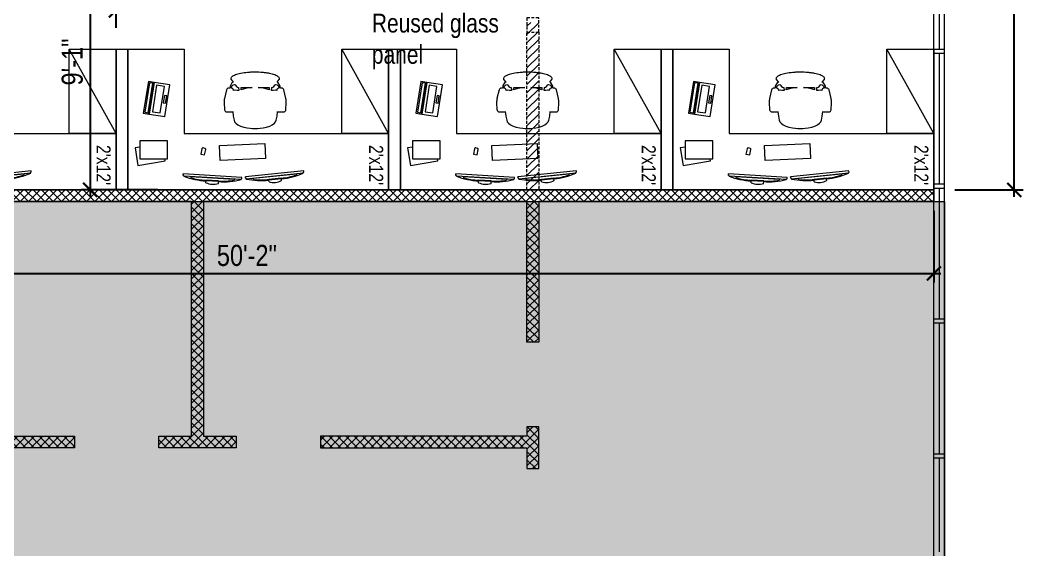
# Model space of a CAD drawing. Header units: inches. Extents: x 2034 to 6496, y 527 to 1995.
# Drawn here: x 6067.8 to 6496.3, y 1134.9 to 1360.8 of the extents above; entities that cross this region are included whole.
import ezdxf

# ---------------------------------------------------------------- set-up
doc = ezdxf.new("R2010")
doc.units = ezdxf.units.IN
doc.header["$LTSCALE"] = 5
doc.header["$MEASUREMENT"] = 0
doc.linetypes.add('HIDDEN', pattern=[0.375, 0.25, -0.125])
doc.layers.get('0').update_dxf_attribs({"linetype": 'CONTINUOUS', "lineweight": 5})
doc.layers.get('DEFPOINTS').update_dxf_attribs({"linetype": 'CONTINUOUS', "lineweight": 5})
for name, color, linetype, lineweight in [('Annotations', 8, 'CONTINUOUS', 5), ('Drywalls', 7, 'CONTINUOUS', 20), ('Framing', 142, 'CONTINUOUS', 13), ('Hatches', 8, 'CONTINUOUS', 5), ('Viewed', 156, 'CONTINUOUS', 9)]:
    doc.layers.add(name, color=color, linetype=linetype, lineweight=lineweight)
doc.layers.add('Demolished', color=7, linetype='HIDDEN', lineweight=5, true_color=0xfa0000)
doc.layers.add('Zones', color=7, linetype='CONTINUOUS', lineweight=5, true_color=0xe3e3e3, transparency=0.7)
doc.styles.get("Standard").update_dxf_attribs({"font": 'arial.ttf', "width": 0.8})
doc.dimstyles.new('ARCH', dxfattribs={"dimscale": 96, "dimtxt": 0.09375, "dimasz": 0.0625, "dimexe": 0.04, "dimexo": 0.09375, "dimgap": 0.03125, "dimtad": 1, "dimdec": 5, "dimrnd": 0.0625, "dimzin": 3, "dimdsep": 46, "dimlunit": 4, "dimtxsty": 'Standard', "dimblk": 'OBLIQUE', "dimblk1": 'ARCHTICK', "dimblk2": 'ARCHTICK', "dimsah": 1, "dimcen": 0.03125, "dimdle": 0.03125, "dimclrd": 256, "dimclre": 256, "dimclrt": 256, "dimazin": 0, "dimtfac": 1, "dimtmove": 2, "dimatfit": 3, "dimldrblk": 'ARO14', "dimfxl": 0.3, "dimfxlon": 1, "dimfrac": 2, "dimarcsym": 0})
pattern_1 = [(45, (3600, 4e-14), (-1.767767, 1.767767), []), (135, (3600, 4e-14), (-1.767767, -1.767767), [])]

# ---------------------------------------------------------------- blocks, each defined once
blk = doc.blocks.new('_ArchTick')
at = {"const_width": 0.15}
blk.add_lwpolyline([(-0.5, -0.5), (0.5, 0.5)], dxfattribs=at)
blk = doc.blocks.new('*D86')
at = {"layer": 'Annotations', "lineweight": -2}
for p, q in [((6102.94, 1397.41), (6093.82, 1397.41)), ((6097.66, 1400.41), (6097.66, 1285.41)), ((6126.46, 1288.41), (6093.82, 1288.41))]:
    blk.add_line(p, q, dxfattribs=at)
at = {"layer": 'DEFPOINTS', "color": 0}
for p in [(6111.94, 1397.41), (6097.66, 1288.41), (6158.94, 1288.41)]:
    blk.add_point(p, dxfattribs=at)
at = {"layer": 'Annotations', "lineweight": -2, "xscale": 6, "yscale": 6, "zscale": 6}
for p, rotation in [((6097.66, 1397.41), 90), ((6097.66, 1288.41), 270)]:
    blk.add_blockref('_ArchTick', p, dxfattribs=dict(at, rotation=rotation))
at = {"layer": 'Annotations', "insert": (6090.06, 1342.91), "char_height": 9, "attachment_point": 5, "rotation": 90}
blk.add_mtext('9\'-1"', dxfattribs=at)
blk = doc.blocks.new('_Oblique')
at = {"lineweight": -2}
blk.add_line((-0.5, -0.5), (0.5, 0.5), dxfattribs=at)
blk = doc.blocks.new('ARO14')
blk.add_line((0, 0), (-1.021, 0))
at = {"const_width": 0.0625}
blk.add_lwpolyline([(-0.77, 0.468), (0, 0), (-0.77, -0.468)], dxfattribs=at)
blk = doc.blocks.new('*D90')
at = {"layer": 'Annotations', "lineweight": -2}
for p, q in [((6466.44, 1628.91), (6495.6, 1628.91)), ((6491.76, 1285.41), (6491.76, 1631.91)), ((6466.44, 1288.41), (6495.6, 1288.41))]:
    blk.add_line(p, q, dxfattribs=at)
at = {"layer": 'DEFPOINTS', "color": 0}
for p in [(6457.44, 1628.91), (6491.76, 1628.91), (6457.44, 1288.41)]:
    blk.add_point(p, dxfattribs=at)
at = {"layer": 'Annotations', "lineweight": -2, "xscale": 6, "yscale": 6, "zscale": 6}
for p, rotation in [((6491.76, 1628.91), 90), ((6491.76, 1288.41), 270)]:
    blk.add_blockref('_ArchTick', p, dxfattribs=dict(at, rotation=rotation))
at = {"layer": 'Annotations', "insert": (6482.87, 1463.08), "char_height": 9, "attachment_point": 5, "rotation": 90}
blk.add_mtext('28\'-4 1/2"', dxfattribs=at)
blk = doc.blocks.new('*D92')
at = {"layer": 'Annotations', "lineweight": -2}
for p, q in [((5855.44, 1279.41), (5855.44, 1248.95)), ((6457.44, 1279.41), (6457.44, 1248.95)), ((5852.44, 1252.79), (6460.44, 1252.79))]:
    blk.add_line(p, q, dxfattribs=at)
at = {"layer": 'DEFPOINTS', "color": 0}
for p in [(5855.44, 1288.41), (6457.44, 1288.41), (6457.44, 1252.79)]:
    blk.add_point(p, dxfattribs=at)
at = {"layer": 'Annotations', "lineweight": -2, "xscale": 6, "yscale": 6, "zscale": 6, "rotation": 180}
blk.add_blockref('_ArchTick', (5855.44, 1252.79), dxfattribs=at)
at = {"layer": 'Annotations', "lineweight": -2, "xscale": 6, "yscale": 6, "zscale": 6}
blk.add_blockref('_ArchTick', (6457.44, 1252.79), dxfattribs=at)
at = {"layer": 'Annotations', "insert": (6164.5, 1260.39), "char_height": 9, "attachment_point": 5}
blk.add_mtext('50\'-2"', dxfattribs=at)
blk = doc.blocks.new('herman miller')
at = {"color": 0, "linetype": 'ByBlock', "lineweight": -2}
for p, q in [((2242, 3404), (2149, 3382)), ((2363, 3404), (2285, 3408)), ((2387, 3326), (2387, 3379)), ((2066, 3309), (2035, 3333)), ((2071, 3322), (2066, 3309)), ((2101, 3339), (2071, 3322)), ((2090, 3296), (2092, 3309)), ((2092, 3289), (2090, 3296)), ((2092, 3309), (2113, 3327)), ((2111, 3275), (2092, 3289)), ((2113, 3343), (2101, 3339)), ((2120, 3264), (2111, 3275)), ((2129, 3346), (2113, 3343)), ((2113, 3327), (2129, 3329)), ((2130, 3358), (2129, 3346)), ((2154, 3304), (2151, 3291)), ((2151, 3291), (2151, 3288)), ((2151, 3288), (2154, 3267)), ((2154, 3267), (2155, 3254)), ((2433, 3309), (2384, 3314)), ((2475, 3300), (2433, 3309)), ((2493, 3293), (2475, 3300)), ((2510, 3279), (2493, 3293)), ((2526, 3257), (2510, 3279)), ((2121, 3251), (2120, 3264)), ((2155, 3248), (2121, 3251)), ((2121, 3223), (2147, 3224)), ((2122, 3104), (2121, 3223)), ((2129, 3157), (2122, 3104)), ((2130, 3166), (2129, 3157)), ((2147, 3224), (2130, 3166)), ((2155, 3254), (2155, 3248)), ((2540, 3229), (2526, 3257)), ((2551, 3195), (2540, 3229)), ((2560, 3157), (2551, 3195)), ((2564, 3125), (2560, 3157)), ((2121, 2920), (2122, 3038)), ((2122, 3038), (2129, 2985)), ((2129, 2985), (2130, 2976)), ((2130, 2976), (2147, 2918)), ((2540, 2913), (2551, 2947)), ((2551, 2947), (2560, 2985)), ((2560, 2985), (2564, 3017)), ((2035, 2810), (2066, 2833)), ((2066, 2833), (2071, 2820)), ((2090, 2846), (2092, 2853)), ((2092, 2833), (2090, 2846)), ((2092, 2853), (2111, 2868)), ((2113, 2816), (2092, 2833)), ((2111, 2868), (2120, 2878)), ((2120, 2878), (2121, 2891)), ((2147, 2918), (2121, 2920)), ((2121, 2891), (2155, 2895)), ((2154, 2875), (2151, 2854)), ((2151, 2854), (2151, 2851)), ((2151, 2851), (2154, 2838)), ((2155, 2888), (2154, 2875)), ((2155, 2895), (2155, 2888)), ((2384, 2828), (2433, 2833)), ((2433, 2833), (2475, 2843)), ((2475, 2843), (2493, 2849)), ((2493, 2849), (2510, 2863)), ((2510, 2863), (2526, 2885)), ((2526, 2885), (2540, 2913)), ((2071, 2820), (2101, 2803)), ((2101, 2803), (2113, 2800)), ((2129, 2813), (2113, 2816)), ((2113, 2800), (2129, 2796)), ((2129, 2796), (2130, 2784)), ((2149, 2760), (2242, 2738)), ((2285, 2734), (2363, 2738)), ((2387, 2764), (2387, 2816))]:
    blk.add_line(p, q, dxfattribs=at)
for centre, radius, start, end in [((2155, 3357), 25.4, 103.3925, 178.698), ((2277, 3256), 152, 87.0643, 103.3925), ((2362, 3379), 25.4, 0, 87.0643), ((2028, 3323), 11.4, 52.4809, 89.3775), ((2154, 3330), 25.4, 181.636, 262.725), ((2154, 3330), 25.4, 262.725, 269.798), ((2362, 3326), 25.4, 332.4862, 0), ((2135, 3071), 432, 352.8004, 7.1996), ((2154, 2812), 25.4, 97.275, 178.364), ((2154, 2812), 25.4, 90.202, 97.275), ((2028, 2819), 11.4, 270.6225, 307.5191), ((2155, 2785), 25.4, 181.302, 256.6075), ((2277, 2886), 152, 256.6075, 272.9357), ((2362, 2764), 25.4, 272.9357, 0), ((2362, 2816), 25.4, 0, 27.5138)]:
    blk.add_arc(centre, radius, start, end, dxfattribs=at)
blk.add_open_spline([(2028, 3335), (2025, 3335), (2017, 3333), (2006, 3323), (1996, 3307), (1986, 3285), (1977, 3258), (1970, 3227), (1964, 3191), (1958, 3140), (1956, 3085), (1957, 3030), (1961, 2976), (1969, 2913), (1986, 2854), (2002, 2822), (2017, 2810), (2025, 2807), (2028, 2807)], degree=3, knots=[0, 0, 0, 0, 0.05, 0.1, 0.15, 0.2, 0.25, 0.3, 0.35, 0.4, 0.5, 0.55, 0.6, 0.7, 0.8, 0.9, 0.95, 1, 1, 1, 1], dxfattribs=at)
blk = doc.blocks.new('monitor')
at = {"color": 0, "linetype": 'ByBlock', "lineweight": -2}
for p, q in [((-12.52, 0.6), (-12.52, 0)), ((-12.52, 0.6), (-12.52, 0)), ((-12.22, 0.6), (-12.52, 0.6)), ((-12.52, 0), (12.52, 0)), ((-12.22, 0.95), (12.22, 0.95)), ((-12.22, 0.95), (-12.22, 0.6)), ((-9.24, 1.1), (-9.24, 1.45)), ((-9.24, 1.1), (-9.24, 1.45)), ((-9.24, 1.1), (9.24, 1.1)), ((-2.68, 3.17), (-2.68, 2.38)), ((-2.68, 2.38), (2.68, 2.38)), ((-2.68, 2.09), (2.68, 2.09)), ((2.68, 3.17), (2.68, 2.38)), ((9.24, 1.1), (9.24, 1.45)), ((12.22, 0.95), (12.22, 0.6)), ((12.22, 0.6), (12.52, 0.6)), ((12.52, 0.6), (12.52, 0))]:
    blk.add_line(p, q, dxfattribs=at)
for centre, radius, start, end in [((-3.23, -26.48), 28.87, 88.9181, 108.1434), ((-3.23, -26.48), 28.58, 88.9181, 102.1432), ((0, -3.88), 7.54, 69.1704, 110.8296), ((3.23, -26.48), 28.87, 71.8566, 91.0819), ((3.23, -26.48), 28.58, 77.8568, 91.0819)]:
    blk.add_arc(centre, radius, start, end, dxfattribs=at)
blk = doc.blocks.new('office c')
at = {"color": 0, "linetype": 'ByBlock', "lineweight": -2}
blk.add_line((0, -24), (20, -60), dxfattribs=at)
for points in [[(87.25, -24), (0, -24), (0, 0), (111.25, 0), (111.25, -24), (111.25, -60), (87.25, -60)], [(52.83, -19.76), (52.55, -13.32), (71.88, -12.46), (72.17, -18.9)], [(94.28, -13.28), (94.28, -20.87), (106.07, -20.87), (106.07, -13.28)], [(0, -60), (0, -24), (20, -24), (20, -60)], [(95.41, -31.22), (93.27, -44.77), (99.97, -45.83), (102.11, -32.28)], [(97.41, -32.79), (95.63, -44.07), (98.93, -44.59), (100.71, -33.31)], [(102.11, -32.28), (99.97, -45.83), (102.47, -46.22), (104.61, -32.67)], [(102.51, -32.82), (100.52, -45.41), (102.01, -45.65), (104, -33.05)], [(95.16, -36.89), (94.64, -40.13), (95.56, -40.28), (96.08, -37.04)]]:
    blk.add_lwpolyline(points, close=True, dxfattribs=at)
blk.add_lwpolyline([(106.07, -18.2), (108.13, -17.86), (106.89, -10.38), (95.26, -12.31), (95.42, -13.28)], dxfattribs=at)
blk.add_lwpolyline([(79.66, -17.48), (80.1, -15.28), (78.45, -14.94), (78.01, -17.14, 0.414214), (78.37, -17.68), (79.12, -17.84, 0.414214)], format="xyb", close=True, dxfattribs=at)
at = {"layer": 'Zones'}
blk.add_line((111.25, 0), (111.25, -60), dxfattribs=at)
at = {"color": 0, "linetype": 'ByBlock', "lineweight": -2}
for p, rotation in [((48.64, -6.81), 5.844565877387316), ((75.05, -6.05), 356.6557298000283)]:
    blk.add_blockref('monitor', p, dxfattribs=dict(at, rotation=rotation))
at = {"color": 0, "linetype": 'ByBlock', "lineweight": -2, "xscale": 0.03937007874015748, "yscale": 0.03937007874015748, "zscale": 0.03937007874015748, "rotation": 89.99999999999993}
blk.add_blockref('herman miller', (177.83, -127.19), dxfattribs=at)
at = {"layer": 'Annotations', "insert": (2.32, -19.12), "char_height": 6, "width": 60.9989, "attachment_point": 1, "rotation": 90}
blk.add_mtext("{2'x12'}", dxfattribs=at)
blk = doc.blocks.new('*D100')
at = {"layer": 'Annotations', "lineweight": -2}
for p, q in [((5997.44, 1357.41), (5997.44, 1368.78)), ((6108.69, 1357.41), (6108.69, 1368.78)), ((5994.44, 1364.94), (6111.69, 1364.94))]:
    blk.add_line(p, q, dxfattribs=at)
at = {"layer": 'DEFPOINTS', "color": 0}
for p in [(6108.69, 1364.94), (5997.44, 1348.41), (6108.69, 1348.41)]:
    blk.add_point(p, dxfattribs=at)
at = {"layer": 'Annotations', "lineweight": -2, "xscale": 6, "yscale": 6, "zscale": 6, "rotation": 180}
blk.add_blockref('_ArchTick', (5997.44, 1364.94), dxfattribs=at)
at = {"layer": 'Annotations', "lineweight": -2, "xscale": 6, "yscale": 6, "zscale": 6}
blk.add_blockref('_ArchTick', (6108.69, 1364.94), dxfattribs=at)
at = {"layer": 'Annotations', "insert": (6053.07, 1372.59), "char_height": 9, "attachment_point": 5}
blk.add_mtext('9\'-3 1/4"', dxfattribs=at)

msp = doc.modelspace()

# ---------------------------------------------------------------- hatches: boundary and pattern name
at = {"layer": 'Demolished'}
h = msp.add_hatch(dxfattribs=at)
h.set_pattern_fill('ANSI31', color=256, scale=20, style=0)
h.set_pattern_definition([(45, (3600, 4e-14), (-1.767767, 1.767767), [])])
h.paths.add_polyline_path([(6288.943411, 1288.407518), (6288.943411, 1359.771479), (6283.943411, 1359.771479), (6283.943411, 1288.407518)])
at = {"layer": 'Hatches'}
h = msp.add_hatch(dxfattribs=at)
h.set_pattern_fill('ANSI37', color=256, scale=20, style=0)
h.set_pattern_definition(pattern_1)
h.paths.add_polyline_path([(5855.443411, 1288.407518), (6283.943411, 1288.407518), (6457.443411, 1288.407518), (6457.443411, 1283.407518), (6288.943411, 1283.407518), (6288.943411, 1223.407518), (6283.943411, 1223.407518), (6283.943411, 1283.407518), (6145.943411, 1283.407518), (6145.943411, 1183.407518), (6159.943411, 1183.407518), (6159.943411, 1178.407518), (6126.943411, 1178.407518), (6126.943411, 1183.407518), (6140.943411, 1183.407518), (6140.943411, 1283.407518), (6002.943411, 1283.407518), (6002.943411, 1183.407518), (6090.943411, 1183.407518), (6090.943411, 1178.407518), (5997.943411, 1178.407518), (5997.943411, 1283.407518), (5855.443411, 1283.407518)])
h = msp.add_hatch(dxfattribs=at)
h.set_pattern_fill('ANSI37', color=256, scale=20, style=0)
h.set_pattern_definition(pattern_1)
h.paths.add_polyline_path([(6195.943411, 1183.407518), (6195.943411, 1178.407518), (6283.943411, 1178.407518), (6283.943411, 1169.600537), (6288.943411, 1169.600537), (6288.943411, 1187.407518), (6283.943411, 1187.407518), (6283.943411, 1183.407518)])
at = {"layer": 'Zones'}
msp.add_hatch(color=256, dxfattribs=at).paths.add_polyline_path([(5634.440363, 1920.678964), (5637.975896, 1924.214498), (5736.57945, 1924.214498), (5736.57945, 1992.214498), (5739.76143, 1995.396479), (5763.76143, 1995.396479), (5766.943411, 1992.214498), (5970.76143, 1992.214498), (5973.943411, 1995.396479), (5997.943411, 1995.396479), (6001.125391, 1992.214498), (6202.76143, 1992.214498), (6205.943411, 1995.396479), (6229.943411, 1995.396479), (6233.125391, 1992.214498), (6434.76143, 1992.214498), (6437.943411, 1995.396479), (6461.943411, 1995.396479), (6465.125391, 1992.214498), (6465.125391, 1926.714498), (6461.943411, 1923.532518), (6461.943411, 1708.282518), (6465.125391, 1705.100537), (6465.125391, 1681.100537), (6461.943411, 1677.918557), (6461.943411, 1633.907518), (6224.943411, 1633.907518), (6224.943411, 1540.907518), (6066.943411, 1540.907518), (6066.943411, 1489.407518), (5850.443411, 1489.407518), (5850.443411, 1283.407518), (6461.943411, 1283.407518), (6461.943411, 1132.282518), (6465.125391, 1129.100537), (6465.125391, 1105.100537), (6461.943411, 1101.918557), (6461.943411, 844.282518), (6465.125391, 841.100537), (6465.125391, 817.100537), (6461.943411, 813.918557), (6461.943411, 529.986576), (6233.125391, 529.986576), (6229.943411, 526.804596), (6205.943411, 526.804596), (6202.76143, 529.986576), (6001.125391, 529.986576), (5997.943411, 526.804596), (5973.943411, 526.804596), (5970.76143, 529.986576), (5766.943411, 529.986576), (5763.76143, 526.804596), (5739.76143, 526.804596), (5736.57945, 529.986576), (5736.57945, 597.872615), (5727.505911, 597.872615), (5724.32393, 601.054596), (5664.804324, 601.054596), (5661.622343, 597.519062), (5637.622343, 597.519062), (5634.440363, 600.701042)])

# ---------------------------------------------------------------- linework, layer by layer
at = {"layer": 'Demolished'}
msp.add_line((6288.943411, 1288.407518), (6283.943411, 1288.407518), dxfattribs=at)
msp.add_lwpolyline([(6283.943411, 1355.692511), (6288.943411, 1355.692511), (6288.943411, 1361.771479), (6283.943411, 1361.771479)], close=True, dxfattribs=at)
msp.add_lwpolyline([(6283.943411, 1288.407518), (6283.943411, 1355.692511), (6288.943411, 1355.692511), (6288.943411, 1288.407518)], dxfattribs=at)
at = {"layer": 'Drywalls'}
for points in [[(5855.443411, 1288.407518), (6283.943411, 1288.407518), (6457.443411, 1288.407518), (6457.443411, 1283.407518), (6288.943411, 1283.407518), (6288.943411, 1223.407518), (6283.943411, 1223.407518), (6283.943411, 1283.407518), (6145.943411, 1283.407518), (6145.943411, 1183.407518), (6159.943411, 1183.407518), (6159.943411, 1178.407518), (6126.943411, 1178.407518), (6126.943411, 1183.407518), (6140.943411, 1183.407518), (6140.943411, 1283.407518), (6002.943411, 1283.407518), (6002.943411, 1183.407518), (6090.943411, 1183.407518), (6090.943411, 1178.407518), (5997.943411, 1178.407518), (5997.943411, 1283.407518), (5855.443411, 1283.407518)], [(6195.943411, 1183.407518), (6195.943411, 1178.407518), (6283.943411, 1178.407518), (6283.943411, 1169.600537), (6288.943411, 1169.600537), (6288.943411, 1187.407518), (6283.943411, 1187.407518), (6283.943411, 1183.407518)]]:
    msp.add_lwpolyline(points, close=True, dxfattribs=at)
at = {"layer": 'Framing'}
for p, q in [((6459.693411, 1383.157518), (6459.693411, 1348.282518)), ((6461.943411, 1348.282518), (6457.443411, 1348.282518)), ((6461.943411, 1346.532518), (6457.443411, 1346.532518)), ((6459.693411, 1346.532518), (6459.693411, 1290.782518)), ((6461.943411, 1290.782518), (6457.443411, 1290.782518)), ((6461.943411, 1289.032518), (6457.443411, 1289.032518)), ((6459.693411, 1289.032518), (6459.693411, 1233.282518)), ((6461.943411, 1233.282518), (6457.443411, 1233.282518)), ((6461.943411, 1231.532518), (6457.443411, 1231.532518)), ((6459.693411, 1231.532518), (6459.693411, 1175.782518)), ((6461.943411, 1175.782518), (6457.443411, 1175.782518)), ((6461.943411, 1174.032518), (6457.443411, 1174.032518)), ((6459.693411, 1174.032518), (6459.693411, 1134.032518))]:
    msp.add_line(p, q, dxfattribs=at)
at = {"layer": 'Viewed'}
for p, q in [((6457.443411, 1132.282518), (6457.443411, 1384.907518)), ((6461.943411, 1132.282518), (6461.943411, 1384.907518))]:
    msp.add_line(p, q, dxfattribs=at)
for points in [[(6113.693411, 1348.407518), (6113.693411, 1288.407518), (6108.693411, 1288.407518), (6108.693411, 1348.407518)], [(6229.943411, 1348.407518), (6229.943411, 1288.407518), (6224.943411, 1288.407518), (6224.943411, 1348.407518)], [(6346.193411, 1348.407518), (6346.193411, 1288.407518), (6341.193411, 1288.407518), (6341.193411, 1348.407518)]]:
    msp.add_lwpolyline(points, close=True, dxfattribs=at)
at = {"layer": 'Zones'}
msp.add_lwpolyline([(5850.443411, 1283.407518), (6461.943411, 1283.407518), (6461.943411, 1132.282518)], dxfattribs=at)

# ---------------------------------------------------------------- block references
at = {"layer": 'Viewed', "rotation": 180}
for p in [(6108.693411, 1288.407518), (6224.943411, 1288.407518), (6341.193411, 1288.407518), (6457.443411, 1288.407518)]:
    msp.add_blockref('office c', p, dxfattribs=at)

# ---------------------------------------------------------------- texts
at = {"layer": 'Annotations', "insert": (6217.805691, 1363.489767), "char_height": 8, "width": 60.99887021, "attachment_point": 1}
msp.add_mtext('{Reused glass\\Ppanel}', dxfattribs=at)

# ---------------------------------------------------------------- dimensions: what is measured, and where the dimension line sits
at = {"layer": 'Annotations'}
dim = msp.add_linear_dim(base=(6491.758098, 1628.907518), p1=(6457.443411, 1288.407518), p2=(6457.443411, 1628.907518), angle=90, dimstyle='ARCH', dxfattribs=at)
dim.commit()
dim.dimension.update_dxf_attribs({"geometry": '*D90', "text_midpoint": (6482.87026, 1463.081668), "dimtype": 128})
dim = msp.add_linear_dim(base=(6097.659978, 1288.407518), p1=(6111.943411, 1397.407518), p2=(6158.943411, 1288.407518), angle=90, dimstyle='ARCH', dxfattribs=at)
dim.commit()
dim.dimension.update_dxf_attribs({"geometry": '*D86', "text_midpoint": (6090.064821, 1342.907518)})
dim = msp.add_aligned_dim(p1=(5997.443411, 1348.407518), p2=(6108.693411, 1348.407518), distance=16.532347, dimstyle='ARCH', dxfattribs=at)
dim.commit()
dim.dimension.update_dxf_attribs({"geometry": '*D100', "text_midpoint": (6053.068411, 1372.588364)})
dim = msp.add_linear_dim(base=(6457.443411, 1252.792571), p1=(5855.443411, 1288.407518), p2=(6457.443411, 1288.407518), dimstyle='ARCH', dxfattribs=at)
dim.commit()
dim.dimension.update_dxf_attribs({"geometry": '*D92', "text_midpoint": (6164.499286, 1260.387728), "dimtype": 128})

doc.saveas('drawing.dxf')
